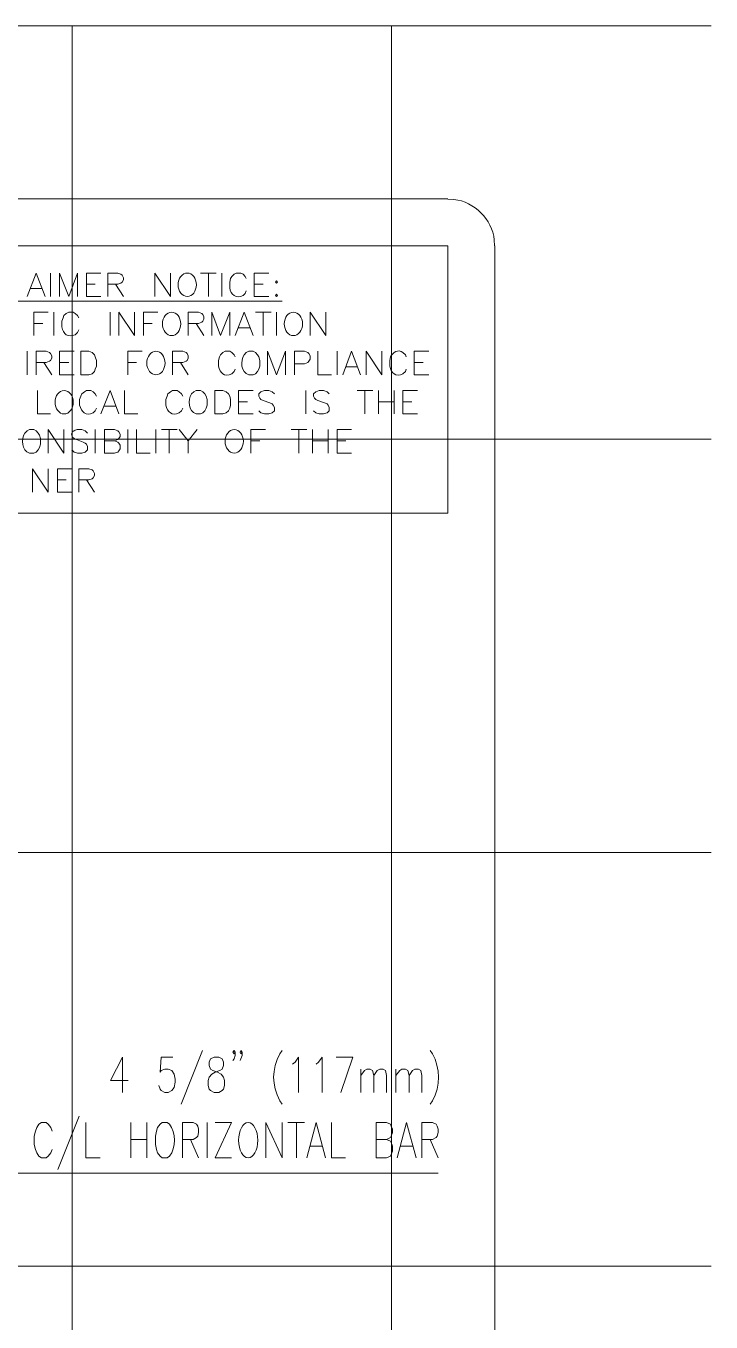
# Model space of a CAD drawing. Header units: millimetres. Extents: x 0 to 216, y 0 to 279.
# Drawn here: x 169.6 to 215.9, y 191.8 to 279.4 of the extents above; entities that cross this region are included whole.
import ezdxf

# ---------------------------------------------------------------- set-up
doc = ezdxf.new("R2010")
doc.units = ezdxf.units.MM
doc.layers.add('C00-00-00', color=7, linetype='Continuous')

msp = doc.modelspace()

# ---------------------------------------------------------------- linework, layer by layer
at = {"layer": 'C00-00-00', "lineweight": 0}
for points in [[(215.9, 279.4), (0, 279.4)], [(172.72, 0), (172.72, 279.4)], [(194.31, 0), (194.31, 279.4)], [(17.018, 267.716), (198.12, 267.716)], [(201.273833, 264.541), (201.252667, 264.943167), (201.211351, 265.200407), (201.14709, 265.451803), (201.061103, 265.696135), (200.954614, 265.932179), (200.828842, 266.158715), (200.685011, 266.374521), (200.524342, 266.578375), (200.348056, 266.769056), (200.157375, 266.945342), (199.953521, 267.106011), (199.737715, 267.249842), (199.511179, 267.375614), (199.275135, 267.482103), (199.030803, 267.56809), (198.779407, 267.632351), (198.522167, 267.673667), (198.12, 267.694833)], [(201.295, 264.541), (201.295, 55.414333)], [(169.672, 261.112), (170.285833, 262.6995), (170.899667, 261.112)], [(171.2595, 262.6995), (171.2595, 261.112)], [(171.873333, 261.112), (171.873333, 262.6995), (172.487167, 261.112), (173.079833, 262.6995), (173.079833, 261.112)], [(173.693667, 261.112), (173.693667, 262.6995), (174.667333, 262.6995)], [(175.133, 261.112), (175.133, 262.6995), (175.810333, 262.6995), (176.022, 262.614833), (176.106667, 262.551333), (176.191333, 262.382), (176.191333, 262.233833), (176.106667, 262.085667), (176.022, 262.022167), (175.810333, 261.9375), (175.133, 261.9375)], [(178.308, 261.112), (178.308, 262.6995), (179.366333, 261.112), (179.366333, 262.6995)], [(181.398333, 262.6995), (182.456667, 262.6995)], [(181.9275, 262.6995), (181.9275, 261.112)], [(182.837667, 262.6995), (182.837667, 261.112)], [(184.488667, 262.3185), (184.425167, 262.466667), (184.277, 262.614833), (184.128833, 262.6995), (183.811333, 262.6995), (183.663167, 262.614833), (183.515, 262.466667), (183.430333, 262.3185), (183.366833, 262.085667), (183.366833, 261.704667), (183.409545, 261.537307), (183.475957, 261.389664), (183.564372, 261.266337), (183.673089, 261.171928), (183.800409, 261.111039), (183.944634, 261.08827), (184.104064, 261.108223), (184.277, 261.1755), (184.425167, 261.323667), (184.488667, 261.493)], [(185.017833, 261.112), (185.017833, 262.6995), (186.012667, 262.6995)], [(169.904833, 261.641167), (170.666833, 261.641167)], [(173.693667, 261.9375), (174.286333, 261.9375)], [(173.693667, 261.112), (174.667333, 261.112)], [(175.662167, 261.9375), (176.191333, 261.112)], [(185.017833, 261.9375), (185.631667, 261.9375)], [(185.017833, 261.112), (186.012667, 261.112)], [(163.025667, 260.7945), (186.922833, 260.7945)], [(170.137667, 258.466167), (170.137667, 260.053667), (171.111333, 260.053667)], [(171.492333, 260.053667), (171.492333, 258.466167)], [(173.1645, 259.672667), (173.079833, 259.820833), (172.931667, 259.969), (172.7835, 260.053667), (172.487167, 260.053667), (172.317833, 259.969), (172.169667, 259.820833), (172.106167, 259.672667), (172.0215, 259.439833), (172.0215, 259.058833), (172.076004, 258.889231), (172.143274, 258.741697), (172.225395, 258.619976), (172.324448, 258.527815), (172.442518, 258.468957), (172.581689, 258.44715), (172.744044, 258.466138), (172.931667, 258.529667), (173.079833, 258.677833), (173.1645, 258.847167)], [(175.281167, 260.053667), (175.281167, 258.466167)], [(175.873833, 258.466167), (175.873833, 260.053667), (176.932167, 258.466167), (176.932167, 260.053667)], [(177.546, 258.466167), (177.546, 260.053667), (178.519667, 260.053667)], [(180.572833, 258.466167), (180.572833, 260.053667), (181.250167, 260.053667), (181.483, 259.969), (181.5465, 259.9055), (181.631167, 259.736167), (181.631167, 259.588), (181.5465, 259.439833), (181.483, 259.376333), (181.250167, 259.291667), (180.572833, 259.291667)], [(182.160333, 258.466167), (182.160333, 260.053667), (182.753, 258.466167), (183.366833, 260.053667), (183.366833, 258.466167)], [(183.747833, 258.466167), (184.3405, 260.053667), (184.954333, 258.466167)], [(185.1025, 260.053667), (186.160833, 260.053667)], [(185.631667, 260.053667), (185.631667, 258.466167)], [(186.541833, 260.053667), (186.541833, 258.466167)], [(188.806667, 258.466167), (188.806667, 260.053667), (189.865, 258.466167), (189.865, 260.053667)], [(170.137667, 259.291667), (170.730333, 259.291667)], [(177.546, 259.291667), (178.138667, 259.291667)], [(181.102, 259.291667), (181.631167, 258.466167)], [(183.9595, 258.995333), (184.7215, 258.995333)], [(169.672, 257.407833), (169.672, 255.820333)], [(170.285833, 255.820333), (170.285833, 257.407833), (170.963167, 257.407833), (171.196, 257.323167), (171.2595, 257.259667), (171.344167, 257.090333), (171.344167, 256.942167), (171.2595, 256.794), (171.196, 256.7305), (170.963167, 256.645833), (170.285833, 256.645833)], [(171.873333, 255.820333), (171.873333, 257.407833), (172.847, 257.407833)], [(176.487667, 255.820333), (176.487667, 257.407833), (177.461333, 257.407833)], [(179.5145, 255.820333), (179.5145, 257.407833), (180.191833, 257.407833), (180.424667, 257.323167), (180.488167, 257.259667), (180.572833, 257.090333), (180.572833, 256.942167), (180.488167, 256.794), (180.424667, 256.7305), (180.191833, 256.645833), (179.5145, 256.645833)], [(183.747833, 257.026833), (183.663167, 257.175), (183.515, 257.323167), (183.366833, 257.407833), (183.0705, 257.407833), (182.901167, 257.323167), (182.753, 257.175), (182.6895, 257.026833), (182.604833, 256.794), (182.604833, 256.413), (182.659338, 256.243398), (182.726608, 256.095864), (182.808728, 255.974143), (182.907781, 255.881981), (183.025852, 255.823124), (183.165022, 255.801316), (183.327377, 255.820304), (183.515, 255.883833), (183.663167, 256.032), (183.747833, 256.201333)], [(185.928, 255.820333), (185.928, 257.407833), (186.541833, 255.820333), (187.1345, 257.407833), (187.1345, 255.820333)], [(187.748333, 255.820333), (187.748333, 257.407833), (188.425667, 257.407833), (188.6585, 257.323167), (188.722, 257.259667), (188.806667, 257.090333), (188.806667, 256.878667), (188.722, 256.7305), (188.6585, 256.645833), (188.425667, 256.561167), (187.748333, 256.561167)], [(189.335833, 257.407833), (189.335833, 255.820333), (190.246, 255.820333)], [(190.627, 257.407833), (190.627, 255.820333)], [(191.008, 255.820333), (191.600667, 257.407833), (192.2145, 255.820333)], [(192.5955, 255.820333), (192.5955, 257.407833), (193.653833, 255.820333), (193.653833, 257.407833)], [(195.304833, 257.026833), (195.241333, 257.175), (195.072, 257.323167), (194.949858, 257.398263), (194.82683, 257.431348), (194.706069, 257.427408), (194.590723, 257.391429), (194.483943, 257.328396), (194.388879, 257.243296), (194.308681, 257.141113), (194.2465, 257.026833), (194.183, 256.794), (194.183, 256.413), (194.224614, 256.249244), (194.289164, 256.103404), (194.375112, 255.980468), (194.480921, 255.885421), (194.605052, 255.823248), (194.745967, 255.798935), (194.902129, 255.817468), (195.072, 255.883833), (195.241333, 256.032), (195.304833, 256.201333)], [(195.834, 255.820333), (195.834, 257.407833), (196.828833, 257.407833)], [(170.815, 256.645833), (171.344167, 255.820333)], [(171.873333, 256.645833), (172.487167, 256.645833)], [(171.873333, 255.820333), (172.847, 255.820333)], [(176.487667, 256.645833), (177.080333, 256.645833)], [(180.043667, 256.645833), (180.572833, 255.820333)], [(191.219667, 256.3495), (191.981667, 256.3495)], [(195.834, 256.645833), (196.447833, 256.645833)], [(195.834, 255.820333), (196.828833, 255.820333)], [(170.3705, 254.762), (170.3705, 253.1745), (171.2595, 253.1745)], [(174.371, 254.381), (174.286333, 254.529167), (174.138167, 254.677333), (173.99, 254.762), (173.693667, 254.762), (173.5455, 254.677333), (173.376167, 254.529167), (173.312667, 254.381), (173.228, 254.148167), (173.228, 253.767167), (173.280348, 253.598881), (173.35032, 253.451767), (173.437879, 253.329829), (173.542986, 253.237074), (173.665606, 253.177508), (173.805701, 253.155136), (173.963234, 253.173965), (174.138167, 253.238), (174.286333, 253.386167), (174.371, 253.5555)], [(174.667333, 253.1745), (175.281167, 254.762), (175.873833, 253.1745)], [(176.254833, 254.762), (176.254833, 253.1745), (177.165, 253.1745)], [(180.191833, 254.381), (180.107167, 254.529167), (179.959, 254.677333), (179.810833, 254.762), (179.5145, 254.762), (179.366333, 254.677333), (179.197, 254.529167), (179.1335, 254.381), (179.048833, 254.148167), (179.048833, 253.767167), (179.101182, 253.598881), (179.171154, 253.451767), (179.258712, 253.329829), (179.36382, 253.237074), (179.48644, 253.177508), (179.626535, 253.155136), (179.784067, 253.173965), (179.959, 253.238), (180.107167, 253.386167), (180.191833, 253.5555)], [(183.9595, 253.1745), (183.9595, 254.762), (184.954333, 254.762)], [(186.393667, 254.529167), (186.2455, 254.677333), (186.012667, 254.762), (185.716333, 254.762), (185.4835, 254.677333), (185.335333, 254.529167), (185.335333, 254.381), (185.398833, 254.232833), (185.4835, 254.148167), (185.631667, 254.084667), (186.076167, 253.915333), (186.2455, 253.851833), (186.309, 253.767167), (186.393667, 253.619), (186.393667, 253.386167), (186.2455, 253.238), (186.012667, 253.1745), (185.716333, 253.1745), (185.4835, 253.238), (185.335333, 253.386167)], [(188.510333, 254.762), (188.510333, 253.1745)], [(190.097833, 254.529167), (189.949667, 254.677333), (189.716833, 254.762), (189.4205, 254.762), (189.187667, 254.677333), (189.0395, 254.529167), (189.0395, 254.381), (189.103, 254.232833), (189.187667, 254.148167), (189.335833, 254.084667), (189.780333, 253.915333), (189.949667, 253.851833), (190.013167, 253.767167), (190.097833, 253.619), (190.097833, 253.386167), (189.949667, 253.238), (189.716833, 253.1745), (189.4205, 253.1745), (189.187667, 253.238), (189.0395, 253.386167)], [(191.981667, 254.762), (193.04, 254.762)], [(192.510833, 254.762), (192.510833, 253.1745)], [(193.421, 254.762), (193.421, 253.1745)], [(194.479333, 254.762), (194.479333, 253.1745)], [(195.072, 253.1745), (195.072, 254.762), (196.066833, 254.762)], [(174.900167, 253.703667), (175.662167, 253.703667)], [(183.9595, 254), (184.573333, 254)], [(193.421, 254), (194.479333, 254)], [(195.072, 254), (195.685833, 254)], [(183.9595, 253.1745), (184.954333, 253.1745)], [(195.072, 253.1745), (196.066833, 253.1745)], [(215.9, 251.46), (0, 251.46)], [(171.111333, 250.528667), (171.111333, 252.116167), (172.169667, 250.528667), (172.169667, 252.116167)], [(173.757167, 251.883333), (173.609, 252.0315), (173.376167, 252.116167), (173.301705, 252.123974), (173.224376, 252.12569), (173.145978, 252.1213), (173.068307, 252.110792), (172.99316, 252.094151), (172.922334, 252.071363), (172.857625, 252.042414), (172.80083, 252.007291), (172.753747, 251.965978), (172.718171, 251.918463), (172.695899, 251.864731), (172.68873, 251.804769), (172.698458, 251.738562), (172.726881, 251.666096), (172.775796, 251.587358), (172.847, 251.502333), (173.016333, 251.438833), (173.460833, 251.2695), (173.609, 251.206), (173.693667, 251.121333), (173.757167, 250.973167), (173.757167, 250.740333), (173.609, 250.592167), (173.376167, 250.528667), (173.079833, 250.528667), (172.847, 250.592167), (172.698833, 250.740333)], [(174.286333, 252.116167), (174.286333, 250.528667)], [(174.900167, 250.528667), (174.900167, 252.116167), (175.5775, 252.116167), (175.810333, 252.0315), (175.873833, 251.968), (175.9585, 251.798667), (175.9585, 251.6505), (175.873833, 251.502333), (175.810333, 251.438833), (175.5775, 251.354167), (174.900167, 251.354167)], [(176.487667, 252.116167), (176.487667, 250.528667)], [(177.080333, 252.116167), (177.080333, 250.528667), (177.9905, 250.528667)], [(178.3715, 252.116167), (178.3715, 250.528667)], [(178.7525, 252.116167), (179.810833, 252.116167)], [(179.281667, 252.116167), (179.281667, 250.528667)], [(179.959, 252.116167), (180.572833, 251.354167), (180.572833, 250.528667)], [(181.1655, 252.116167), (180.572833, 251.354167)], [(184.806167, 250.528667), (184.806167, 252.116167), (185.779833, 252.116167)], [(187.5155, 252.116167), (188.573833, 252.116167)], [(188.044667, 252.116167), (188.044667, 250.528667)], [(188.954833, 252.116167), (188.954833, 250.528667)], [(190.013167, 252.116167), (190.013167, 250.528667)], [(190.627, 250.528667), (190.627, 252.116167), (191.600667, 252.116167)], [(175.5775, 251.354167), (175.810333, 251.2695), (175.873833, 251.206), (175.9585, 251.057833), (175.9585, 250.825), (175.873833, 250.676833), (175.810333, 250.592167), (175.5775, 250.528667), (174.900167, 250.528667)], [(184.806167, 251.354167), (185.398833, 251.354167)], [(188.954833, 251.354167), (190.013167, 251.354167)], [(190.627, 251.354167), (191.219667, 251.354167)], [(190.627, 250.528667), (191.600667, 250.528667)], [(170.053, 247.882833), (170.053, 249.470333), (171.111333, 247.882833), (171.111333, 249.470333)], [(171.725167, 247.882833), (171.725167, 249.470333), (172.698833, 249.470333)], [(173.1645, 247.882833), (173.1645, 249.470333), (173.841833, 249.470333), (174.074667, 249.385667), (174.138167, 249.322167), (174.222833, 249.152833), (174.222833, 249.004667), (174.138167, 248.8565), (174.074667, 248.793), (173.841833, 248.708333), (173.1645, 248.708333)], [(171.725167, 248.708333), (172.317833, 248.708333)], [(173.693667, 248.708333), (174.222833, 247.882833)], [(171.725167, 247.882833), (172.698833, 247.882833)], [(215.9, 223.52), (0, 223.52)], [(176.127833, 209.698167), (175.3235, 208.110667), (176.508833, 208.110667)], [(176.127833, 209.698167), (176.127833, 207.306333)], [(179.535667, 209.698167), (178.731333, 209.698167), (178.667833, 208.682167), (178.731333, 208.788), (178.985333, 208.893833), (179.218167, 208.893833), (179.451, 208.788), (179.620333, 208.555167), (179.683833, 208.2165), (179.683833, 208.004833), (179.620333, 207.645), (179.451, 207.433333), (179.218167, 207.306333), (178.985333, 207.306333), (178.731333, 207.433333), (178.667833, 207.539167), (178.583167, 207.772)], [(181.525333, 210.142667), (180.086, 206.523167)], [(183.747833, 210.036833), (183.663167, 209.931), (183.5785, 210.036833), (183.663167, 210.142667), (183.747833, 210.036833), (183.747833, 209.804), (183.663167, 209.592333), (183.5785, 209.465333)], [(184.2135, 210.036833), (184.128833, 209.931), (184.065333, 210.036833), (184.128833, 210.142667), (184.2135, 210.036833), (184.2135, 209.804), (184.128833, 209.592333), (184.065333, 209.465333)], [(186.922833, 210.142667), (186.7535, 209.931), (186.573964, 209.530377), (186.44493, 209.132736), (186.366795, 208.737119), (186.339956, 208.342574), (186.364811, 207.948144), (186.441755, 207.552875), (186.571186, 207.155812), (186.7535, 206.756), (186.922833, 206.523167)], [(187.621333, 209.2325), (187.790667, 209.3595), (188.0235, 209.698167), (188.0235, 207.306333)], [(189.208833, 209.2325), (189.378167, 209.3595), (189.611, 209.698167), (189.611, 207.306333)], [(190.881, 207.306333), (191.685333, 209.698167), (190.5635, 209.698167)], [(196.9135, 210.142667), (197.082833, 209.931), (197.254469, 209.556827), (197.377811, 209.163096), (197.452485, 208.756343), (197.478121, 208.343103), (197.454346, 207.929913), (197.380787, 207.523308), (197.257074, 207.129825), (197.082833, 206.756), (196.9135, 206.523167)], [(192.235667, 208.893833), (192.235667, 207.306333)], [(192.235667, 208.449333), (192.4685, 208.788), (192.637833, 208.893833), (192.870667, 208.893833), (193.018833, 208.788), (193.1035, 208.449333), (193.1035, 207.306333)], [(193.1035, 208.449333), (193.336333, 208.788), (193.505667, 208.893833), (193.7385, 208.893833), (193.907833, 208.788), (193.971333, 208.449333), (193.971333, 207.306333)], [(194.606333, 208.893833), (194.606333, 207.306333)], [(194.606333, 208.449333), (194.860333, 208.788), (195.0085, 208.893833), (195.241333, 208.893833), (195.410667, 208.788), (195.495333, 208.449333), (195.495333, 207.306333)], [(195.495333, 208.449333), (195.728167, 208.788), (195.876333, 208.893833), (196.130333, 208.893833), (196.2785, 208.788), (196.363167, 208.449333), (196.363167, 207.306333)], [(171.365333, 204.702833), (171.280667, 204.935667), (171.111333, 205.1685), (170.963167, 205.274333), (170.645667, 205.274333), (170.476333, 205.1685), (170.328167, 204.935667), (170.2435, 204.702833), (170.158833, 204.364167), (170.158833, 203.792667), (170.2435, 203.454), (170.328167, 203.221167), (170.476333, 203.0095), (170.645667, 202.8825), (170.963167, 202.8825), (171.111333, 203.0095), (171.280667, 203.221167), (171.365333, 203.454)], [(173.185667, 205.718833), (171.746333, 202.099333)], [(173.651333, 205.274333), (173.651333, 202.8825), (174.603833, 202.8825)], [(176.678167, 205.274333), (176.678167, 202.8825)], [(177.778833, 205.274333), (177.778833, 202.8825)], [(180.170667, 202.8825), (180.170667, 205.274333), (180.890333, 205.274333), (181.123167, 205.1685), (181.207833, 205.0415), (181.271333, 204.829833), (181.271333, 204.597), (181.207833, 204.364167), (181.123167, 204.258333), (180.890333, 204.131333), (180.170667, 204.131333)], [(181.842833, 205.274333), (181.842833, 202.8825)], [(182.393167, 202.8825), (183.493833, 205.274333), (182.393167, 205.274333)], [(185.801, 202.8825), (185.801, 205.274333), (186.922833, 202.8825), (186.922833, 205.274333)], [(187.303833, 205.274333), (188.425667, 205.274333)], [(187.875333, 205.274333), (187.875333, 202.8825)], [(188.573833, 202.8825), (189.208833, 205.274333), (189.843833, 202.8825)], [(190.246, 205.274333), (190.246, 202.8825), (191.1985, 202.8825)], [(193.272833, 202.8825), (193.272833, 205.274333), (193.971333, 205.274333), (194.225333, 205.1685), (194.288833, 205.0415), (194.3735, 204.829833), (194.3735, 204.597), (194.288833, 204.364167), (194.225333, 204.258333), (193.971333, 204.131333), (193.272833, 204.131333)], [(194.691, 202.8825), (195.326, 205.274333), (195.961, 202.8825)], [(196.363167, 202.8825), (196.363167, 205.274333), (197.082833, 205.274333), (197.315667, 205.1685), (197.400333, 205.0415), (197.463833, 204.829833), (197.463833, 204.597), (197.400333, 204.364167), (197.315667, 204.258333), (197.082833, 204.131333), (196.363167, 204.131333)], [(176.678167, 204.131333), (177.778833, 204.131333)], [(180.721, 204.131333), (181.271333, 202.8825)], [(193.971333, 204.131333), (194.225333, 204.0255), (194.288833, 203.919667), (194.3735, 203.686833), (194.3735, 203.348167), (194.288833, 203.115333), (194.225333, 203.0095), (193.971333, 202.8825), (193.272833, 202.8825)], [(196.9135, 204.131333), (197.463833, 202.8825)], [(188.827833, 203.686833), (189.611, 203.686833)], [(194.923833, 203.686833), (195.728167, 203.686833)], [(182.393167, 202.8825), (183.493833, 202.8825)], [(197.463833, 201.8665), (147.2565, 201.8665)], [(215.9, 195.58), (0, 195.58)]]:
    msp.add_lwpolyline(points, dxfattribs=at)
for points in [[(161.332333, 264.541), (198.12, 264.541), (198.12, 246.464667), (161.332333, 246.464667)], [(186.541833, 262.170333), (186.457167, 262.085667), (186.541833, 262.022167), (186.605333, 262.085667)], [(186.541833, 261.260167), (186.457167, 261.1755), (186.541833, 261.112), (186.605333, 261.1755)], [(173.312667, 255.820333), (173.312667, 257.407833), (173.841833, 257.407833), (174.074667, 257.323167), (174.222833, 257.175), (174.286333, 257.026833), (174.371, 256.794), (174.371, 256.413), (174.286333, 256.201333), (174.222833, 256.032), (174.074667, 255.883833), (173.841833, 255.820333)], [(184.658, 257.407833), (184.488667, 257.323167), (184.3405, 257.175), (184.256952, 257.004292), (184.203925, 256.810785), (184.183765, 256.606073), (184.198816, 256.401755), (184.25142, 256.209426), (184.343923, 256.040682), (184.478668, 255.907119), (184.658, 255.820333), (184.954333, 255.820333), (185.1025, 255.883833), (185.250667, 256.032), (185.335333, 256.201333), (185.398833, 256.413), (185.398833, 256.794), (185.335333, 257.026833), (185.250667, 257.175), (185.1025, 257.323167), (184.954333, 257.407833)], [(181.102, 254.762), (180.953833, 254.677333), (180.7845, 254.529167), (180.700185, 254.356534), (180.646884, 254.163512), (180.626804, 253.960767), (180.642154, 253.758965), (180.695141, 253.568771), (180.787973, 253.400851), (180.922856, 253.265872), (181.102, 253.1745), (181.398333, 253.1745), (181.5465, 253.238), (181.694667, 253.386167), (181.779333, 253.5555), (181.842833, 253.767167), (181.842833, 254.148167), (181.779333, 254.381), (181.694667, 254.529167), (181.5465, 254.677333), (181.398333, 254.762)], [(182.372, 253.1745), (182.372, 254.762), (182.901167, 254.762), (183.134, 254.677333), (183.282167, 254.529167), (183.366833, 254.381), (183.430333, 254.148167), (183.430333, 253.767167), (183.366833, 253.5555), (183.282167, 253.386167), (183.134, 253.238), (182.901167, 253.1745)], [(169.841333, 252.116167), (169.672, 252.0315), (169.523833, 251.883333), (169.440285, 251.712625), (169.387259, 251.519118), (169.367099, 251.314407), (169.382149, 251.110089), (169.434753, 250.917759), (169.527256, 250.749015), (169.662002, 250.615452), (169.841333, 250.528667), (170.137667, 250.528667), (170.285833, 250.592167), (170.434, 250.740333), (170.518667, 250.909667), (170.582167, 251.121333), (170.582167, 251.502333), (170.518667, 251.735167), (170.434, 251.883333), (170.285833, 252.0315), (170.137667, 252.116167)], [(182.3085, 209.698167), (182.075667, 209.592333), (181.991, 209.3595), (181.991, 209.126667), (182.075667, 208.893833), (182.223833, 208.788), (182.541333, 208.682167), (182.795333, 208.555167), (182.9435, 208.3435), (183.028167, 208.110667), (183.028167, 207.772), (182.9435, 207.539167), (182.858833, 207.433333), (182.626, 207.306333), (182.3085, 207.306333), (182.075667, 207.433333), (181.991, 207.539167), (181.906333, 207.772), (181.906333, 208.110667), (181.991, 208.3435), (182.160333, 208.555167), (182.393167, 208.682167), (182.710667, 208.788), (182.858833, 208.893833), (182.9435, 209.126667), (182.9435, 209.3595), (182.858833, 209.592333), (182.626, 209.698167)], [(178.816, 205.274333), (178.667833, 205.1685), (178.4985, 204.935667), (178.413833, 204.702833), (178.350333, 204.364167), (178.350333, 203.792667), (178.413833, 203.454), (178.4985, 203.221167), (178.667833, 203.0095), (178.816, 202.8825), (179.1335, 202.8825), (179.302833, 203.0095), (179.451738, 203.236357), (179.556585, 203.498996), (179.618132, 203.78567), (179.637134, 204.084634), (179.614349, 204.384145), (179.550533, 204.672456), (179.446442, 204.937823), (179.302833, 205.1685), (179.1335, 205.274333)]]:
    msp.add_lwpolyline(points, close=True, dxfattribs=at)
for centre, major_axis, ratio in [((180.498942, 261.90575), (0, 0.79375), 0.777118), ((179.440609, 259.259917), (0, 0.79375), 0.777118), ((187.673914, 259.259917), (0, 0.79375), 0.776452), ((178.382275, 256.614083), (0, 0.79375), 0.777118), ((172.179914, 253.96825), (0, 0.79375), 0.776452), ((183.673942, 251.322417), (0, 0.79375), 0.777118), ((184.618882, 204.078417), (0, 1.195917), 0.542375)]:
    msp.add_ellipse(centre, major_axis=major_axis, ratio=ratio, start_param=0, end_param=6.283185, dxfattribs=at)

doc.saveas('drawing.dxf')
